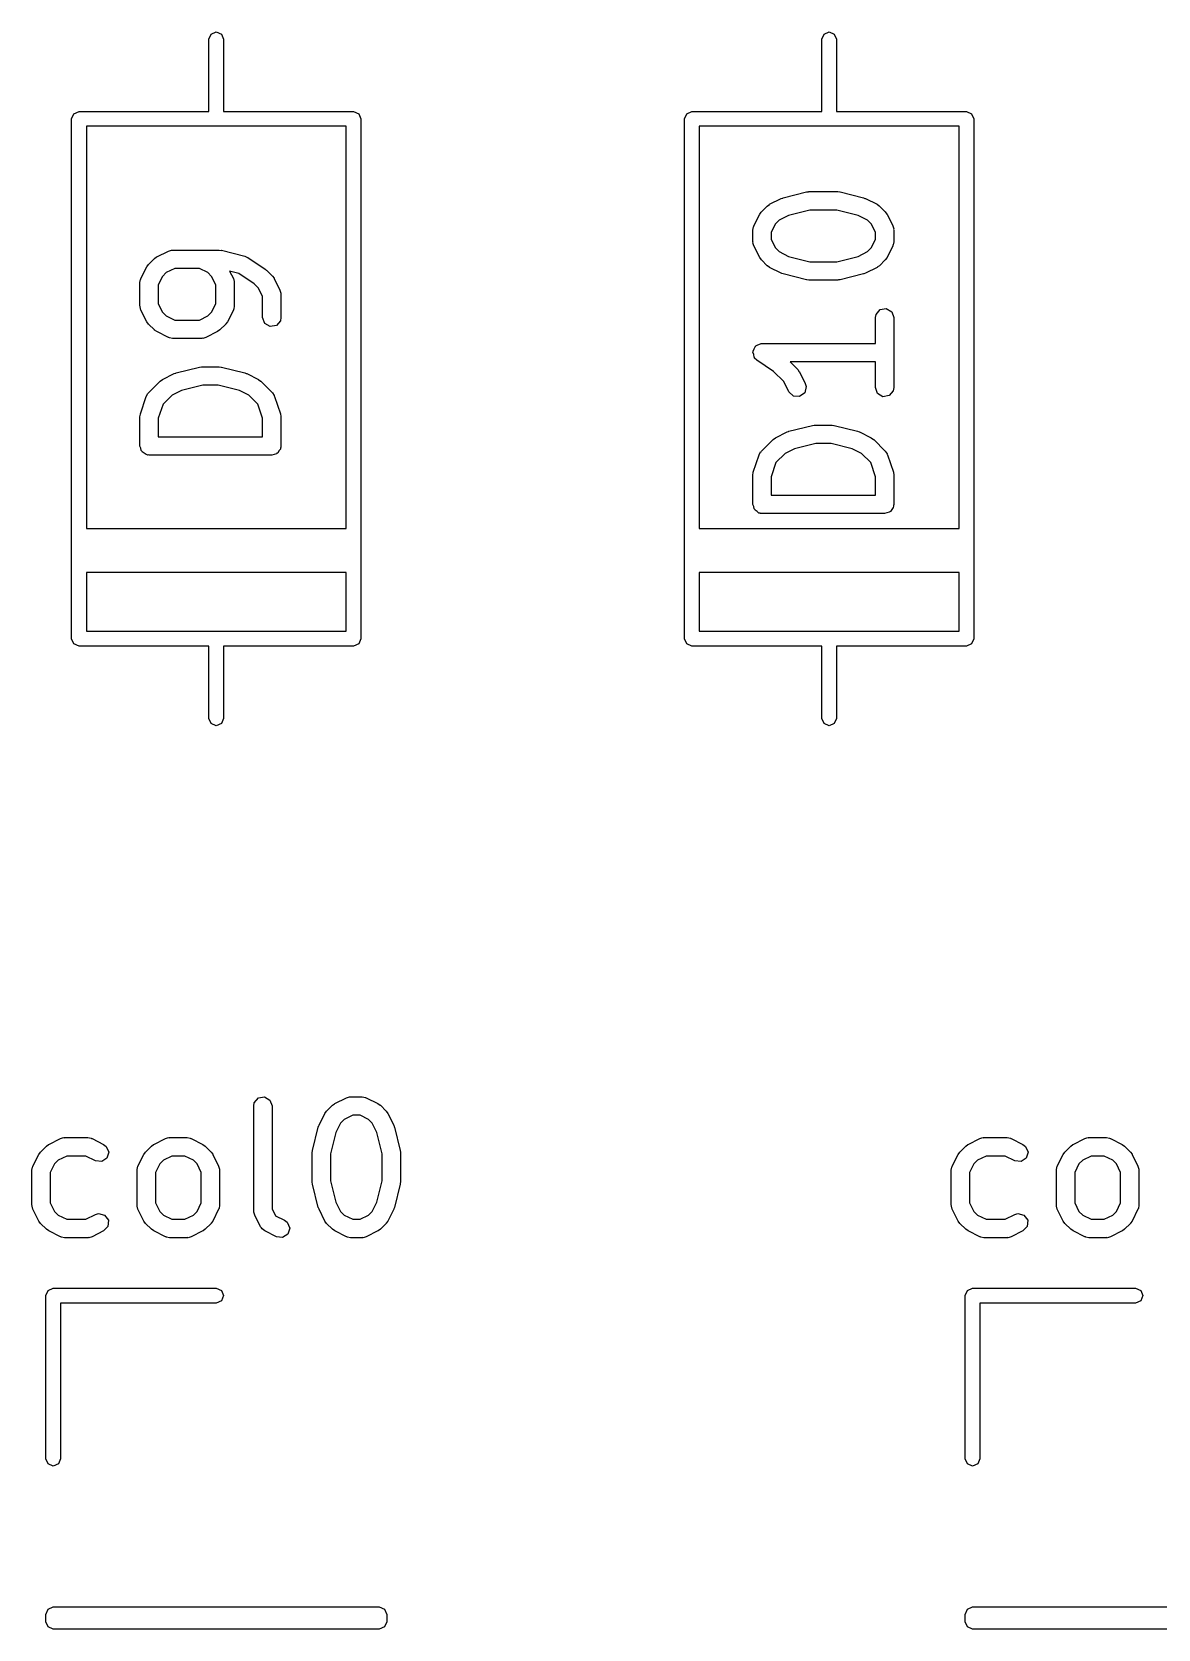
# Model space of a CAD drawing. Extents: x 128.4 to 208.6, y -114.5 to -26.6.
# Drawn here: x 128.5 to 137.68, y -107.89 to -94.86 of the extents above; entities that cross this region are included whole.
import ezdxf

# ---------------------------------------------------------------- set-up
doc = ezdxf.new("R2010")
doc.units = 0
doc.layers.add('BLACK', color=7, linetype='CONTINUOUS')

msp = doc.modelspace()

# ---------------------------------------------------------------- linework, layer by layer
at = {"layer": 'BLACK', "linetype": 'CONTINUOUS'}
for p, q in [((129.94, -94.92), (129.958, -94.8776)), ((129.94, -95.51), (129.94, -94.92)), ((129.958, -94.8776), (130, -94.86)), ((130, -94.86), (130.042, -94.8776)), ((130.042, -94.8776), (130.06, -94.92)), ((130.06, -94.92), (130.06, -95.51)), ((134.94, -94.92), (134.958, -94.8776)), ((134.94, -95.51), (134.94, -94.92)), ((134.958, -94.8776), (135, -94.86)), ((135, -94.86), (135.042, -94.8776)), ((135.042, -94.8776), (135.06, -94.92)), ((135.06, -94.92), (135.06, -95.51)), ((128.82, -95.57), (128.838, -95.5276)), ((128.82, -99.81), (128.82, -95.57)), ((128.838, -95.5276), (128.88, -95.51)), ((128.88, -95.51), (129.94, -95.51)), ((131.06, -95.63), (128.94, -95.63)), ((128.94, -95.63), (128.94, -98.91)), ((130.06, -95.51), (131.12, -95.51)), ((131.06, -98.91), (131.06, -95.63)), ((131.12, -95.51), (131.162, -95.5276)), ((131.162, -95.5276), (131.18, -95.57)), ((131.18, -95.57), (131.18, -99.81)), ((133.82, -95.57), (133.838, -95.5276)), ((133.82, -99.81), (133.82, -95.57)), ((133.838, -95.5276), (133.88, -95.51)), ((133.88, -95.51), (134.94, -95.51)), ((136.06, -95.63), (133.94, -95.63)), ((133.94, -95.63), (133.94, -98.91)), ((135.06, -95.51), (136.12, -95.51)), ((136.06, -98.91), (136.06, -95.63)), ((136.12, -95.51), (136.162, -95.5276)), ((136.162, -95.5276), (136.18, -95.57)), ((136.18, -95.57), (136.18, -99.81)), ((134.447, -96.3279), (134.495, -96.2803)), ((134.495, -96.2803), (134.513, -96.2674)), ((134.513, -96.2674), (134.514, -96.2663)), ((134.514, -96.2663), (134.609, -96.2186)), ((134.609, -96.2186), (134.622, -96.2149)), ((134.622, -96.2149), (134.625, -96.213)), ((134.625, -96.213), (134.815, -96.1653)), ((134.815, -96.1653), (134.83, -96.1643)), ((134.83, -96.1643), (134.833, -96.1631)), ((134.833, -96.1631), (135.071, -96.1631)), ((135.071, -96.1631), (135.086, -96.1657)), ((135.086, -96.1657), (135.09, -96.1653)), ((135.09, -96.1653), (135.28, -96.213)), ((135.28, -96.213), (135.292, -96.2182)), ((135.292, -96.2182), (135.295, -96.2186)), ((135.295, -96.2186), (135.391, -96.2663)), ((135.391, -96.2663), (135.409, -96.2796)), ((135.409, -96.2796), (135.41, -96.2803)), ((135.41, -96.2803), (135.458, -96.3279)), ((134.385, -96.4426), (134.433, -96.3474)), ((134.433, -96.3474), (134.446, -96.3294)), ((134.446, -96.3294), (134.447, -96.3279)), ((134.592, -96.395), (134.562, -96.4254)), ((134.669, -96.3565), (134.592, -96.395)), ((134.843, -96.3131), (134.669, -96.3565)), ((135.062, -96.3131), (134.843, -96.3131)), ((135.236, -96.3565), (135.062, -96.3131)), ((135.313, -96.395), (135.236, -96.3565)), ((135.343, -96.4254), (135.313, -96.395)), ((135.458, -96.3279), (135.471, -96.3463)), ((135.471, -96.3463), (135.472, -96.3474)), ((135.472, -96.3474), (135.519, -96.4426)), ((134.377, -96.4762), (134.382, -96.4505)), ((134.377, -96.5714), (134.377, -96.4762)), ((134.382, -96.4505), (134.385, -96.4471)), ((134.385, -96.4471), (134.385, -96.4426)), ((134.562, -96.4254), (134.527, -96.4939)), ((134.527, -96.4939), (134.527, -96.5537)), ((135.377, -96.4939), (135.343, -96.4254)), ((135.377, -96.5537), (135.377, -96.4939)), ((135.519, -96.4426), (135.527, -96.4676)), ((135.527, -96.4676), (135.526, -96.472)), ((135.526, -96.472), (135.527, -96.4762)), ((135.527, -96.4762), (135.527, -96.5714)), ((129.514, -96.6948), (129.609, -96.6472)), ((129.609, -96.6472), (129.634, -96.6398)), ((129.634, -96.6398), (129.639, -96.6408)), ((129.639, -96.6408), (129.643, -96.6393)), ((129.643, -96.6393), (130.024, -96.6393)), ((130.024, -96.6393), (130.039, -96.6419)), ((130.039, -96.6419), (130.042, -96.6415)), ((130.042, -96.6415), (130.232, -96.6891)), ((134.379, -96.5756), (134.377, -96.5714)), ((134.378, -96.58), (134.379, -96.5756)), ((134.385, -96.605), (134.378, -96.58)), ((134.433, -96.7002), (134.385, -96.605)), ((134.527, -96.5537), (134.562, -96.6222)), ((134.562, -96.6222), (134.592, -96.6526)), ((134.592, -96.6526), (134.669, -96.6911)), ((135.236, -96.6911), (135.313, -96.6526)), ((135.313, -96.6526), (135.343, -96.6222)), ((135.343, -96.6222), (135.377, -96.5537)), ((135.519, -96.605), (135.472, -96.7002)), ((135.52, -96.6005), (135.519, -96.605)), ((135.523, -96.5971), (135.52, -96.6005)), ((135.527, -96.5714), (135.523, -96.5971)), ((129.385, -96.8712), (129.433, -96.776)), ((129.433, -96.776), (129.446, -96.758)), ((129.446, -96.758), (129.447, -96.7565)), ((129.447, -96.7565), (129.495, -96.7089)), ((129.495, -96.7089), (129.513, -96.696)), ((129.513, -96.696), (129.514, -96.6948)), ((129.661, -96.7893), (129.592, -96.8235)), ((129.863, -96.7893), (129.661, -96.7893)), ((129.932, -96.8235), (129.863, -96.7893)), ((130.232, -96.6891), (130.255, -96.6994)), ((130.255, -96.6994), (130.256, -96.6995)), ((130.256, -96.6995), (130.399, -96.7947)), ((130.399, -96.7947), (130.407, -96.8026)), ((130.407, -96.8026), (130.41, -96.8041)), ((130.41, -96.8041), (130.458, -96.8517)), ((134.434, -96.7013), (134.433, -96.7002)), ((134.447, -96.7197), (134.434, -96.7013)), ((134.495, -96.7673), (134.447, -96.7197)), ((134.496, -96.768), (134.495, -96.7673)), ((134.514, -96.7814), (134.496, -96.768)), ((134.609, -96.829), (134.514, -96.7814)), ((134.669, -96.6911), (134.843, -96.7345)), ((134.843, -96.7345), (135.062, -96.7345)), ((135.062, -96.7345), (135.236, -96.6911)), ((135.391, -96.7814), (135.295, -96.829)), ((135.392, -96.7802), (135.391, -96.7814)), ((135.41, -96.7673), (135.392, -96.7802)), ((135.458, -96.7197), (135.41, -96.7673)), ((135.472, -96.7002), (135.458, -96.7182)), ((135.458, -96.7182), (135.458, -96.7197)), ((129.377, -96.9048), (129.382, -96.8791)), ((129.377, -97.0952), (129.377, -96.9048)), ((129.382, -96.8791), (129.385, -96.8757)), ((129.385, -96.8757), (129.385, -96.8712)), ((129.562, -96.8539), (129.527, -96.9225)), ((129.527, -96.9225), (129.527, -97.0775)), ((129.592, -96.8235), (129.562, -96.8539)), ((129.962, -96.8539), (129.932, -96.8235)), ((129.996, -96.9225), (129.962, -96.8539)), ((129.996, -97.0775), (129.996, -96.9225)), ((130.183, -96.8315), (130.109, -96.813)), ((130.109, -96.813), (130.139, -96.8712)), ((130.139, -96.8712), (130.146, -96.8962)), ((130.146, -96.8962), (130.145, -96.9005)), ((130.145, -96.9005), (130.146, -96.9048)), ((130.146, -96.9048), (130.146, -97.0952)), ((130.309, -96.9154), (130.183, -96.8315)), ((130.343, -96.9492), (130.309, -96.9154)), ((130.458, -96.8517), (130.471, -96.8701)), ((130.471, -96.8701), (130.472, -96.8712)), ((130.472, -96.8712), (130.519, -96.9665)), ((134.613, -96.8294), (134.609, -96.829)), ((134.625, -96.8347), (134.613, -96.8294)), ((134.815, -96.8823), (134.625, -96.8347)), ((134.819, -96.8819), (134.815, -96.8823)), ((134.833, -96.8845), (134.819, -96.8819)), ((135.071, -96.8845), (134.833, -96.8845)), ((135.075, -96.8833), (135.071, -96.8845)), ((135.09, -96.8823), (135.075, -96.8833)), ((135.28, -96.8347), (135.09, -96.8823)), ((135.283, -96.8327), (135.28, -96.8347)), ((135.295, -96.829), (135.283, -96.8327)), ((130.377, -97.0177), (130.343, -96.9492)), ((130.377, -97.1905), (130.377, -97.0177)), ((130.519, -96.9665), (130.527, -96.9914)), ((130.527, -96.9914), (130.526, -96.9958)), ((130.526, -96.9958), (130.527, -97)), ((130.527, -97), (130.527, -97.1905)), ((129.379, -97.0995), (129.377, -97.0952)), ((129.378, -97.1038), (129.379, -97.0995)), ((129.385, -97.1288), (129.378, -97.1038)), ((129.433, -97.224), (129.385, -97.1288)), ((129.527, -97.0775), (129.562, -97.146)), ((129.562, -97.146), (129.592, -97.1765)), ((129.592, -97.1765), (129.661, -97.2107)), ((129.863, -97.2107), (129.932, -97.1765)), ((129.932, -97.1765), (129.962, -97.146)), ((129.962, -97.146), (129.996, -97.0775)), ((130.139, -97.1288), (130.091, -97.224)), ((130.142, -97.1209), (130.139, -97.1243)), ((130.139, -97.1243), (130.139, -97.1288)), ((130.146, -97.0952), (130.142, -97.1209)), ((130.395, -97.2387), (130.377, -97.1905)), ((130.527, -97.1905), (130.523, -97.2161)), ((135.377, -97.1905), (135.382, -97.1648)), ((135.377, -97.4012), (135.377, -97.1905)), ((135.382, -97.1648), (135.415, -97.1255)), ((135.415, -97.1255), (135.465, -97.1166)), ((135.465, -97.1166), (135.51, -97.1423)), ((135.51, -97.1423), (135.527, -97.1905)), ((135.527, -97.1905), (135.527, -97.7619)), ((129.434, -97.2251), (129.433, -97.224)), ((129.447, -97.2435), (129.434, -97.2251)), ((129.495, -97.2911), (129.447, -97.2435)), ((129.496, -97.2918), (129.495, -97.2911)), ((129.514, -97.3052), (129.496, -97.2918)), ((129.609, -97.3528), (129.514, -97.3052)), ((129.661, -97.2107), (129.863, -97.2107)), ((130.01, -97.3052), (129.914, -97.3528)), ((130.011, -97.304), (130.01, -97.3052)), ((130.029, -97.2911), (130.011, -97.304)), ((130.077, -97.2435), (130.029, -97.2911)), ((130.078, -97.242), (130.077, -97.2435)), ((130.091, -97.224), (130.078, -97.242)), ((130.439, -97.2643), (130.395, -97.2387)), ((130.49, -97.2554), (130.439, -97.2643)), ((130.523, -97.2161), (130.49, -97.2554)), ((129.614, -97.3533), (129.609, -97.3528)), ((129.617, -97.3562), (129.614, -97.3533)), ((129.643, -97.3607), (129.617, -97.3562)), ((129.881, -97.3607), (129.643, -97.3607)), ((129.885, -97.3592), (129.881, -97.3607)), ((129.89, -97.3602), (129.885, -97.3592)), ((129.914, -97.3528), (129.89, -97.3602)), ((134.379, -97.4632), (134.389, -97.4443)), ((134.379, -97.4674), (134.379, -97.4632)), ((134.389, -97.4443), (134.398, -97.4244)), ((134.398, -97.4244), (134.402, -97.4225)), ((134.402, -97.4225), (134.404, -97.4187)), ((134.404, -97.4187), (134.425, -97.4113)), ((134.425, -97.4113), (134.444, -97.4016)), ((134.444, -97.4016), (134.448, -97.4027)), ((134.448, -97.4027), (134.452, -97.4012)), ((134.452, -97.4012), (135.377, -97.4012)), ((129.672, -97.6415), (129.863, -97.5939)), ((129.863, -97.5939), (129.878, -97.5929)), ((129.878, -97.5929), (129.881, -97.5917)), ((129.881, -97.5917), (130.024, -97.5917)), ((130.024, -97.5917), (130.039, -97.5943)), ((130.039, -97.5943), (130.042, -97.5939)), ((130.042, -97.5939), (130.232, -97.6415)), ((134.378, -97.4714), (134.379, -97.4674)), ((134.384, -97.4923), (134.378, -97.4714)), ((134.387, -97.5137), (134.384, -97.4923)), ((134.391, -97.5165), (134.387, -97.5137)), ((134.392, -97.5206), (134.391, -97.5165)), ((134.411, -97.5386), (134.392, -97.5206)), ((134.547, -97.6297), (134.411, -97.5386)), ((135.377, -97.5512), (134.681, -97.5512)), ((134.681, -97.5512), (134.744, -97.6136)), ((135.377, -97.7619), (135.377, -97.5512)), ((129.447, -97.8041), (129.542, -97.7089)), ((129.542, -97.7089), (129.561, -97.696)), ((129.561, -97.696), (129.562, -97.6948)), ((129.562, -97.6948), (129.657, -97.6472)), ((129.657, -97.6472), (129.669, -97.6435)), ((129.669, -97.6435), (129.672, -97.6415)), ((130.232, -97.6415), (130.244, -97.6468)), ((130.244, -97.6468), (130.248, -97.6472)), ((130.248, -97.6472), (130.343, -97.6948)), ((130.343, -97.6948), (130.361, -97.7082)), ((130.361, -97.7082), (130.363, -97.7089)), ((130.363, -97.7089), (130.458, -97.8041)), ((134.629, -97.7111), (134.547, -97.6297)), ((134.671, -97.7954), (134.629, -97.7111)), ((134.744, -97.6136), (134.756, -97.632)), ((134.756, -97.632), (134.758, -97.6331)), ((134.758, -97.6331), (134.805, -97.7284)), ((129.381, -97.9763), (129.429, -97.8334)), ((129.429, -97.8334), (129.441, -97.8105)), ((129.441, -97.8105), (129.445, -97.8082)), ((129.445, -97.8082), (129.447, -97.8041)), ((129.64, -97.8235), (129.566, -97.8977)), ((129.717, -97.785), (129.64, -97.8235)), ((129.89, -97.7417), (129.717, -97.785)), ((130.015, -97.7417), (129.89, -97.7417)), ((130.188, -97.785), (130.015, -97.7417)), ((130.265, -97.8235), (130.188, -97.785)), ((130.339, -97.8977), (130.265, -97.8235)), ((130.458, -97.8041), (130.473, -97.8254)), ((130.473, -97.8254), (130.473, -97.8299)), ((130.473, -97.8299), (130.476, -97.8334)), ((130.476, -97.8334), (130.524, -97.9763)), ((134.708, -97.8307), (134.671, -97.7954)), ((134.759, -97.8338), (134.708, -97.8307)), ((134.801, -97.8032), (134.759, -97.8338)), ((134.813, -97.7533), (134.801, -97.8032)), ((134.805, -97.7284), (134.813, -97.7533)), ((135.395, -97.8101), (135.377, -97.7619)), ((135.439, -97.8358), (135.395, -97.8101)), ((135.49, -97.8269), (135.439, -97.8358)), ((135.523, -97.7876), (135.49, -97.8269)), ((135.527, -97.7619), (135.523, -97.7876)), ((129.377, -98), (129.381, -97.9779)), ((129.381, -97.9779), (129.381, -97.9763)), ((129.566, -97.8977), (129.527, -98.0122)), ((130.377, -98.0122), (130.339, -97.8977)), ((130.524, -97.9763), (130.527, -97.9985)), ((129.377, -98.2381), (129.377, -98)), ((129.527, -98.0122), (129.527, -98.1631)), ((130.377, -98.1631), (130.377, -98.0122)), ((130.527, -97.9985), (130.527, -98)), ((130.527, -98), (130.527, -98.2381)), ((134.672, -98.1177), (134.863, -98.0701)), ((134.863, -98.0701), (134.878, -98.069)), ((134.878, -98.069), (134.881, -98.0679)), ((134.881, -98.0679), (135.024, -98.0679)), ((135.024, -98.0679), (135.039, -98.0705)), ((135.039, -98.0705), (135.042, -98.0701)), ((135.042, -98.0701), (135.232, -98.1177)), ((129.384, -98.2564), (129.377, -98.2381)), ((129.527, -98.1631), (130.377, -98.1631)), ((130.527, -98.2381), (130.526, -98.2478)), ((134.447, -98.2803), (134.542, -98.1851)), ((134.542, -98.1851), (134.561, -98.1722)), ((134.561, -98.1722), (134.562, -98.171)), ((134.562, -98.171), (134.657, -98.1234)), ((134.657, -98.1234), (134.669, -98.1197)), ((134.669, -98.1197), (134.672, -98.1177)), ((134.89, -98.2179), (134.717, -98.2612)), ((135.015, -98.2179), (134.89, -98.2179)), ((135.188, -98.2612), (135.015, -98.2179)), ((135.232, -98.1177), (135.244, -98.123)), ((135.244, -98.123), (135.248, -98.1234)), ((135.248, -98.1234), (135.343, -98.171)), ((135.343, -98.171), (135.361, -98.1844)), ((135.361, -98.1844), (135.363, -98.1851)), ((135.363, -98.1851), (135.458, -98.2803)), ((129.387, -98.2756), (129.384, -98.2564)), ((129.393, -98.2799), (129.387, -98.2756)), ((129.395, -98.2863), (129.393, -98.2799)), ((129.412, -98.296), (129.395, -98.2863)), ((129.427, -98.3086), (129.412, -98.296)), ((129.436, -98.3103), (129.427, -98.3086)), ((129.439, -98.312), (129.436, -98.3103)), ((129.443, -98.3114), (129.439, -98.312)), ((129.452, -98.3131), (129.443, -98.3114)), ((130.452, -98.3131), (129.452, -98.3131)), ((130.471, -98.3064), (130.452, -98.3131)), ((130.49, -98.303), (130.471, -98.3064)), ((130.494, -98.2979), (130.49, -98.303)), ((130.501, -98.2955), (130.494, -98.2979)), ((130.51, -98.2787), (130.501, -98.2955)), ((130.523, -98.2637), (130.51, -98.2787)), ((130.525, -98.254), (130.523, -98.2637)), ((130.526, -98.2511), (130.525, -98.254)), ((130.526, -98.2478), (130.526, -98.2511)), ((134.381, -98.4525), (134.429, -98.3096)), ((134.429, -98.3096), (134.441, -98.2867)), ((134.441, -98.2867), (134.445, -98.2844)), ((134.445, -98.2844), (134.447, -98.2803)), ((134.566, -98.3738), (134.527, -98.4884)), ((134.64, -98.2997), (134.566, -98.3738)), ((134.717, -98.2612), (134.64, -98.2997)), ((135.265, -98.2997), (135.188, -98.2612)), ((135.339, -98.3738), (135.265, -98.2997)), ((135.377, -98.4884), (135.339, -98.3738)), ((135.458, -98.2803), (135.473, -98.3016)), ((135.473, -98.3016), (135.473, -98.3061)), ((135.473, -98.3061), (135.476, -98.3096)), ((135.476, -98.3096), (135.524, -98.4525)), ((134.377, -98.4762), (134.381, -98.4541)), ((134.377, -98.7143), (134.377, -98.4762)), ((134.381, -98.4541), (134.381, -98.4525)), ((134.527, -98.4884), (134.527, -98.6393)), ((135.377, -98.6393), (135.377, -98.4884)), ((135.524, -98.4525), (135.527, -98.4747)), ((135.527, -98.4747), (135.527, -98.4762)), ((135.527, -98.4762), (135.527, -98.7143)), ((134.384, -98.7326), (134.377, -98.7143)), ((134.387, -98.7518), (134.384, -98.7326)), ((134.393, -98.7561), (134.387, -98.7518)), ((134.395, -98.7625), (134.393, -98.7561)), ((134.412, -98.7722), (134.395, -98.7625)), ((134.527, -98.6393), (135.377, -98.6393)), ((135.51, -98.7549), (135.501, -98.7717)), ((135.523, -98.7399), (135.51, -98.7549)), ((135.525, -98.7302), (135.523, -98.7399)), ((135.526, -98.7273), (135.525, -98.7302)), ((135.527, -98.7143), (135.526, -98.724)), ((135.526, -98.724), (135.526, -98.7273)), ((134.427, -98.7848), (134.412, -98.7722)), ((134.436, -98.7865), (134.427, -98.7848)), ((134.439, -98.7881), (134.436, -98.7865)), ((134.443, -98.7876), (134.439, -98.7881)), ((134.452, -98.7893), (134.443, -98.7876)), ((135.452, -98.7893), (134.452, -98.7893)), ((135.471, -98.7826), (135.452, -98.7893)), ((135.49, -98.7792), (135.471, -98.7826)), ((135.494, -98.7741), (135.49, -98.7792)), ((135.501, -98.7717), (135.494, -98.7741)), ((128.94, -98.91), (131.06, -98.91)), ((133.94, -98.91), (136.06, -98.91)), ((128.94, -99.27), (128.94, -99.75)), ((131.06, -99.27), (128.94, -99.27)), ((131.06, -99.75), (131.06, -99.27)), ((133.94, -99.27), (133.94, -99.75)), ((136.06, -99.27), (133.94, -99.27)), ((136.06, -99.75), (136.06, -99.27)), ((128.94, -99.75), (131.06, -99.75)), ((133.94, -99.75), (136.06, -99.75)), ((128.838, -99.8524), (128.82, -99.81)), ((128.88, -99.87), (128.838, -99.8524)), ((129.94, -99.87), (128.88, -99.87)), ((129.94, -100.46), (129.94, -99.87)), ((131.12, -99.87), (130.06, -99.87)), ((130.06, -99.87), (130.06, -100.46)), ((131.162, -99.8524), (131.12, -99.87)), ((131.18, -99.81), (131.162, -99.8524)), ((133.838, -99.8524), (133.82, -99.81)), ((133.88, -99.87), (133.838, -99.8524)), ((134.94, -99.87), (133.88, -99.87)), ((134.94, -100.46), (134.94, -99.87)), ((136.12, -99.87), (135.06, -99.87)), ((135.06, -99.87), (135.06, -100.46)), ((136.162, -99.8524), (136.12, -99.87)), ((136.18, -99.81), (136.162, -99.8524)), ((129.958, -100.502), (129.94, -100.46)), ((130.06, -100.46), (130.042, -100.502)), ((134.958, -100.502), (134.94, -100.46)), ((135.06, -100.46), (135.042, -100.502)), ((130, -100.52), (129.958, -100.502)), ((130.042, -100.502), (130, -100.52)), ((135, -100.52), (134.958, -100.502)), ((135.042, -100.502), (135, -100.52)), ((130.31, -103.597), (130.343, -103.557)), ((130.343, -103.557), (130.394, -103.549)), ((130.394, -103.549), (130.438, -103.574)), ((130.438, -103.574), (130.456, -103.622)), ((130.966, -103.603), (131.062, -103.555)), ((131.062, -103.555), (131.087, -103.548)), ((131.087, -103.548), (131.091, -103.549)), ((131.091, -103.549), (131.095, -103.547)), ((131.095, -103.547), (131.19, -103.547)), ((131.19, -103.547), (131.216, -103.552)), ((131.216, -103.552), (131.22, -103.555)), ((131.22, -103.555), (131.224, -103.555)), ((131.224, -103.555), (131.319, -103.603)), ((130.306, -103.622), (130.31, -103.597)), ((130.306, -104.48), (130.306, -103.622)), ((130.456, -103.622), (130.456, -104.462)), ((130.838, -103.779), (130.885, -103.684)), ((130.885, -103.684), (130.899, -103.666)), ((130.899, -103.665), (130.947, -103.617)), ((130.899, -103.666), (130.899, -103.665)), ((130.947, -103.617), (130.965, -103.604)), ((130.965, -103.604), (130.966, -103.603)), ((131.113, -103.697), (131.044, -103.732)), ((131.173, -103.697), (131.113, -103.697)), ((131.241, -103.732), (131.173, -103.697)), ((131.319, -103.603), (131.337, -103.616)), ((131.337, -103.616), (131.339, -103.617)), ((131.339, -103.617), (131.386, -103.665)), ((131.386, -103.665), (131.399, -103.683)), ((131.399, -103.683), (131.4, -103.684)), ((131.4, -103.684), (131.448, -103.779)), ((130.784, -103.985), (130.832, -103.795)), ((130.832, -103.795), (130.837, -103.783)), ((130.837, -103.783), (130.838, -103.779)), ((130.976, -103.839), (130.932, -104.013)), ((131.014, -103.762), (130.976, -103.839)), ((131.044, -103.732), (131.014, -103.762)), ((131.272, -103.762), (131.241, -103.732)), ((131.31, -103.839), (131.272, -103.762)), ((131.354, -104.013), (131.31, -103.839)), ((131.448, -103.779), (131.452, -103.792)), ((131.452, -103.792), (131.454, -103.795)), ((131.454, -103.795), (131.501, -103.985)), ((128.566, -103.998), (128.614, -103.95)), ((128.614, -103.95), (128.632, -103.937)), ((128.632, -103.937), (128.633, -103.936)), ((128.633, -103.936), (128.728, -103.889)), ((128.728, -103.889), (128.753, -103.881)), ((128.753, -103.881), (128.758, -103.882)), ((128.758, -103.882), (128.762, -103.881)), ((128.762, -103.881), (128.952, -103.881)), ((128.952, -103.881), (128.978, -103.885)), ((128.978, -103.885), (128.981, -103.888)), ((128.981, -103.888), (128.986, -103.889)), ((128.986, -103.889), (129.081, -103.936)), ((129.081, -103.936), (129.102, -103.952)), ((129.102, -103.952), (129.122, -103.999)), ((129.423, -103.998), (129.471, -103.95)), ((129.471, -103.95), (129.489, -103.937)), ((129.489, -103.937), (129.49, -103.936)), ((129.49, -103.936), (129.586, -103.889)), ((129.586, -103.889), (129.61, -103.881)), ((129.61, -103.881), (129.615, -103.882)), ((129.615, -103.882), (129.619, -103.881)), ((129.619, -103.881), (129.762, -103.881)), ((129.762, -103.881), (129.788, -103.885)), ((129.788, -103.885), (129.791, -103.888)), ((129.791, -103.888), (129.795, -103.889)), ((129.795, -103.889), (129.891, -103.936)), ((129.891, -103.936), (129.909, -103.95)), ((129.909, -103.95), (129.91, -103.95)), ((129.91, -103.95), (129.958, -103.998)), ((136.066, -103.998), (136.114, -103.95)), ((136.114, -103.95), (136.132, -103.937)), ((136.132, -103.937), (136.133, -103.936)), ((136.133, -103.936), (136.228, -103.889)), ((136.228, -103.889), (136.253, -103.881)), ((136.253, -103.881), (136.258, -103.882)), ((136.258, -103.882), (136.262, -103.881)), ((136.262, -103.881), (136.452, -103.881)), ((136.452, -103.881), (136.478, -103.885)), ((136.478, -103.885), (136.481, -103.888)), ((136.481, -103.888), (136.486, -103.889)), ((136.486, -103.889), (136.581, -103.936)), ((136.581, -103.936), (136.602, -103.952)), ((136.602, -103.952), (136.622, -103.999)), ((136.923, -103.998), (136.971, -103.95)), ((136.971, -103.95), (136.989, -103.937)), ((136.989, -103.937), (136.99, -103.936)), ((136.99, -103.936), (137.086, -103.889)), ((137.086, -103.889), (137.11, -103.881)), ((137.11, -103.881), (137.115, -103.882)), ((137.115, -103.882), (137.119, -103.881)), ((137.119, -103.881), (137.262, -103.881)), ((137.262, -103.881), (137.288, -103.885)), ((137.288, -103.885), (137.291, -103.888)), ((137.291, -103.888), (137.295, -103.889)), ((137.295, -103.889), (137.391, -103.936)), ((137.391, -103.936), (137.409, -103.95)), ((137.409, -103.95), (137.41, -103.95)), ((137.41, -103.95), (137.458, -103.998)), ((128.504, -104.113), (128.552, -104.017)), ((128.552, -104.017), (128.565, -103.999)), ((128.565, -103.999), (128.566, -103.998)), ((128.681, -104.095), (128.646, -104.164)), ((128.711, -104.065), (128.681, -104.095)), ((128.78, -104.031), (128.711, -104.065)), ((128.935, -104.031), (128.78, -104.031)), ((129.014, -104.07), (128.935, -104.031)), ((129.065, -104.076), (129.014, -104.07)), ((129.108, -104.048), (129.065, -104.076)), ((129.122, -103.999), (129.108, -104.048)), ((129.361, -104.113), (129.409, -104.017)), ((129.409, -104.017), (129.422, -103.999)), ((129.422, -103.999), (129.423, -103.998)), ((129.538, -104.095), (129.504, -104.164)), ((129.568, -104.065), (129.538, -104.095)), ((129.637, -104.031), (129.568, -104.065)), ((129.744, -104.031), (129.637, -104.031)), ((129.813, -104.065), (129.744, -104.031)), ((129.843, -104.095), (129.813, -104.065)), ((129.877, -104.164), (129.843, -104.095)), ((129.958, -103.998), (129.971, -104.016)), ((129.971, -104.016), (129.972, -104.017)), ((129.972, -104.017), (130.019, -104.113)), ((130.782, -104.003), (130.785, -103.989)), ((130.782, -104.241), (130.782, -104.003)), ((130.785, -103.989), (130.784, -103.985)), ((130.932, -104.013), (130.932, -104.232)), ((131.354, -104.232), (131.354, -104.013)), ((131.501, -103.985), (131.502, -104)), ((131.502, -104), (131.504, -104.003)), ((131.504, -104.003), (131.504, -104.241)), ((136.004, -104.113), (136.052, -104.017)), ((136.052, -104.017), (136.065, -103.999)), ((136.065, -103.999), (136.066, -103.998)), ((136.181, -104.095), (136.146, -104.164)), ((136.211, -104.065), (136.181, -104.095)), ((136.28, -104.031), (136.211, -104.065)), ((136.435, -104.031), (136.28, -104.031)), ((136.514, -104.07), (136.435, -104.031)), ((136.565, -104.076), (136.514, -104.07)), ((136.608, -104.048), (136.565, -104.076)), ((136.622, -103.999), (136.608, -104.048)), ((136.861, -104.113), (136.909, -104.017)), ((136.909, -104.017), (136.922, -103.999)), ((136.922, -103.999), (136.923, -103.998)), ((137.038, -104.095), (137.004, -104.164)), ((137.068, -104.065), (137.038, -104.095)), ((137.137, -104.031), (137.068, -104.065)), ((137.244, -104.031), (137.137, -104.031)), ((137.313, -104.065), (137.244, -104.031)), ((137.343, -104.095), (137.313, -104.065)), ((137.377, -104.164), (137.343, -104.095)), ((137.458, -103.998), (137.471, -104.016)), ((137.471, -104.016), (137.472, -104.017)), ((137.472, -104.017), (137.519, -104.113)), ((128.496, -104.146), (128.501, -104.121)), ((128.496, -104.432), (128.496, -104.146)), ((128.501, -104.121), (128.504, -104.117)), ((128.504, -104.117), (128.504, -104.113)), ((128.646, -104.164), (128.646, -104.414)), ((129.354, -104.146), (129.358, -104.121)), ((129.354, -104.432), (129.354, -104.146)), ((129.358, -104.121), (129.361, -104.117)), ((129.361, -104.117), (129.361, -104.113)), ((129.504, -104.164), (129.504, -104.414)), ((129.877, -104.414), (129.877, -104.164)), ((130.019, -104.113), (130.027, -104.138)), ((130.027, -104.138), (130.026, -104.142)), ((130.026, -104.142), (130.027, -104.146)), ((130.027, -104.146), (130.027, -104.432)), ((130.932, -104.232), (130.976, -104.406)), ((131.31, -104.406), (131.354, -104.232)), ((135.996, -104.146), (136.001, -104.121)), ((135.996, -104.432), (135.996, -104.146)), ((136.001, -104.121), (136.004, -104.117)), ((136.004, -104.117), (136.004, -104.113)), ((136.146, -104.164), (136.146, -104.414)), ((136.854, -104.146), (136.858, -104.121)), ((136.854, -104.432), (136.854, -104.146)), ((136.858, -104.121), (136.861, -104.117)), ((136.861, -104.117), (136.861, -104.113)), ((137.004, -104.164), (137.004, -104.414)), ((137.377, -104.414), (137.377, -104.164)), ((137.519, -104.113), (137.527, -104.138)), ((137.527, -104.138), (137.526, -104.142)), ((137.526, -104.142), (137.527, -104.146)), ((137.527, -104.146), (137.527, -104.432)), ((130.783, -104.245), (130.782, -104.241)), ((130.784, -104.26), (130.783, -104.245)), ((130.832, -104.45), (130.784, -104.26)), ((131.501, -104.26), (131.454, -104.45)), ((131.504, -104.241), (131.501, -104.256)), ((131.501, -104.256), (131.501, -104.26)), ((128.498, -104.436), (128.496, -104.432)), ((128.497, -104.44), (128.498, -104.436)), ((128.504, -104.465), (128.497, -104.44)), ((128.552, -104.561), (128.504, -104.465)), ((128.646, -104.414), (128.681, -104.483)), ((128.681, -104.483), (128.711, -104.513)), ((129.014, -104.508), (129.039, -104.5)), ((129.039, -104.5), (129.089, -104.512)), ((129.355, -104.436), (129.354, -104.432)), ((129.354, -104.44), (129.355, -104.436)), ((129.361, -104.465), (129.354, -104.44)), ((129.409, -104.561), (129.361, -104.465)), ((129.504, -104.414), (129.538, -104.483)), ((129.538, -104.483), (129.568, -104.513)), ((129.813, -104.513), (129.843, -104.483)), ((129.843, -104.483), (129.877, -104.414)), ((130.019, -104.465), (129.972, -104.561)), ((130.02, -104.461), (130.019, -104.465)), ((130.023, -104.458), (130.02, -104.461)), ((130.027, -104.432), (130.023, -104.458)), ((130.307, -104.484), (130.306, -104.48)), ((130.306, -104.488), (130.307, -104.484)), ((130.314, -104.513), (130.306, -104.488)), ((130.456, -104.462), (130.484, -104.519)), ((130.834, -104.453), (130.832, -104.45)), ((130.838, -104.465), (130.834, -104.453)), ((130.885, -104.561), (130.838, -104.465)), ((130.976, -104.406), (131.014, -104.483)), ((131.014, -104.483), (131.044, -104.513)), ((131.241, -104.513), (131.272, -104.483)), ((131.272, -104.483), (131.31, -104.406)), ((131.448, -104.465), (131.4, -104.561)), ((131.454, -104.45), (131.448, -104.462)), ((131.448, -104.462), (131.448, -104.465)), ((135.998, -104.436), (135.996, -104.432)), ((135.997, -104.44), (135.998, -104.436)), ((136.004, -104.465), (135.997, -104.44)), ((136.052, -104.561), (136.004, -104.465)), ((136.146, -104.414), (136.181, -104.483)), ((136.181, -104.483), (136.211, -104.513)), ((136.514, -104.508), (136.539, -104.5)), ((136.539, -104.5), (136.589, -104.512)), ((136.855, -104.436), (136.854, -104.432)), ((136.854, -104.44), (136.855, -104.436)), ((136.861, -104.465), (136.854, -104.44)), ((136.909, -104.561), (136.861, -104.465)), ((137.004, -104.414), (137.038, -104.483)), ((137.038, -104.483), (137.068, -104.513)), ((137.313, -104.513), (137.343, -104.483)), ((137.343, -104.483), (137.377, -104.414)), ((137.519, -104.465), (137.472, -104.561)), ((137.52, -104.461), (137.519, -104.465)), ((137.523, -104.458), (137.52, -104.461)), ((137.527, -104.432), (137.523, -104.458)), ((128.553, -104.562), (128.552, -104.561)), ((128.566, -104.58), (128.553, -104.562)), ((128.614, -104.628), (128.566, -104.58)), ((128.615, -104.628), (128.614, -104.628)), ((128.633, -104.642), (128.615, -104.628)), ((128.711, -104.513), (128.78, -104.547)), ((128.78, -104.547), (128.935, -104.547)), ((128.935, -104.547), (129.014, -104.508)), ((129.116, -104.605), (129.081, -104.642)), ((129.089, -104.512), (129.12, -104.553)), ((129.12, -104.553), (129.116, -104.605)), ((129.41, -104.562), (129.409, -104.561)), ((129.423, -104.58), (129.41, -104.562)), ((129.471, -104.628), (129.423, -104.58)), ((129.472, -104.628), (129.471, -104.628)), ((129.49, -104.642), (129.472, -104.628)), ((129.568, -104.513), (129.637, -104.547)), ((129.637, -104.547), (129.744, -104.547)), ((129.744, -104.547), (129.813, -104.513)), ((129.91, -104.628), (129.892, -104.641)), ((129.958, -104.58), (129.91, -104.628)), ((129.972, -104.561), (129.958, -104.579)), ((129.958, -104.579), (129.958, -104.58)), ((130.361, -104.608), (130.314, -104.513)), ((130.37, -104.616), (130.361, -104.608)), ((130.374, -104.626), (130.37, -104.616)), ((130.395, -104.642), (130.374, -104.626)), ((130.484, -104.519), (130.557, -104.555)), ((130.557, -104.555), (130.578, -104.571)), ((130.578, -104.571), (130.599, -104.618)), ((130.599, -104.618), (130.584, -104.667)), ((130.886, -104.562), (130.885, -104.561)), ((130.899, -104.58), (130.886, -104.562)), ((130.947, -104.628), (130.899, -104.58)), ((130.948, -104.628), (130.947, -104.628)), ((130.966, -104.642), (130.948, -104.628)), ((131.044, -104.513), (131.113, -104.547)), ((131.113, -104.547), (131.173, -104.547)), ((131.173, -104.547), (131.241, -104.513)), ((131.339, -104.628), (131.32, -104.641)), ((131.386, -104.58), (131.339, -104.628)), ((131.387, -104.579), (131.386, -104.58)), ((131.4, -104.561), (131.387, -104.579)), ((136.053, -104.562), (136.052, -104.561)), ((136.066, -104.58), (136.053, -104.562)), ((136.114, -104.628), (136.066, -104.58)), ((136.115, -104.628), (136.114, -104.628)), ((136.133, -104.642), (136.115, -104.628)), ((136.211, -104.513), (136.28, -104.547)), ((136.28, -104.547), (136.435, -104.547)), ((136.435, -104.547), (136.514, -104.508)), ((136.616, -104.605), (136.581, -104.642)), ((136.589, -104.512), (136.62, -104.553)), ((136.62, -104.553), (136.616, -104.605)), ((136.91, -104.562), (136.909, -104.561)), ((136.923, -104.58), (136.91, -104.562)), ((136.971, -104.628), (136.923, -104.58)), ((136.972, -104.628), (136.971, -104.628)), ((136.99, -104.642), (136.972, -104.628)), ((137.068, -104.513), (137.137, -104.547)), ((137.137, -104.547), (137.244, -104.547)), ((137.244, -104.547), (137.313, -104.513)), ((137.41, -104.628), (137.392, -104.641)), ((137.458, -104.58), (137.41, -104.628)), ((137.472, -104.561), (137.458, -104.579)), ((137.458, -104.579), (137.458, -104.58)), ((128.728, -104.689), (128.633, -104.642)), ((128.733, -104.69), (128.728, -104.689)), ((128.736, -104.693), (128.733, -104.69)), ((128.762, -104.697), (128.736, -104.693)), ((128.952, -104.697), (128.762, -104.697)), ((128.957, -104.696), (128.952, -104.697)), ((128.961, -104.697), (128.957, -104.696)), ((128.986, -104.689), (128.961, -104.697)), ((129.081, -104.642), (128.986, -104.689)), ((129.586, -104.689), (129.49, -104.642)), ((129.59, -104.69), (129.586, -104.689)), ((129.593, -104.693), (129.59, -104.69)), ((129.619, -104.697), (129.593, -104.693)), ((129.762, -104.697), (129.619, -104.697)), ((129.766, -104.696), (129.762, -104.697)), ((129.77, -104.697), (129.766, -104.696)), ((129.795, -104.689), (129.77, -104.697)), ((129.891, -104.642), (129.795, -104.689)), ((129.892, -104.641), (129.891, -104.642)), ((130.49, -104.689), (130.395, -104.642)), ((130.541, -104.695), (130.49, -104.689)), ((130.584, -104.667), (130.541, -104.695)), ((131.062, -104.689), (130.966, -104.642)), ((131.066, -104.69), (131.062, -104.689)), ((131.07, -104.693), (131.066, -104.69)), ((131.095, -104.697), (131.07, -104.693)), ((131.19, -104.697), (131.095, -104.697)), ((131.195, -104.696), (131.19, -104.697)), ((131.199, -104.697), (131.195, -104.696)), ((131.224, -104.689), (131.199, -104.697)), ((131.319, -104.642), (131.224, -104.689)), ((131.32, -104.641), (131.319, -104.642)), ((136.228, -104.689), (136.133, -104.642)), ((136.233, -104.69), (136.228, -104.689)), ((136.236, -104.693), (136.233, -104.69)), ((136.262, -104.697), (136.236, -104.693)), ((136.452, -104.697), (136.262, -104.697)), ((136.457, -104.696), (136.452, -104.697)), ((136.461, -104.697), (136.457, -104.696)), ((136.486, -104.689), (136.461, -104.697)), ((136.581, -104.642), (136.486, -104.689)), ((137.086, -104.689), (136.99, -104.642)), ((137.09, -104.69), (137.086, -104.689)), ((137.093, -104.693), (137.09, -104.69)), ((137.119, -104.697), (137.093, -104.693)), ((137.262, -104.697), (137.119, -104.697)), ((137.266, -104.696), (137.262, -104.697)), ((137.27, -104.697), (137.266, -104.696)), ((137.295, -104.689), (137.27, -104.697)), ((137.391, -104.642), (137.295, -104.689)), ((137.392, -104.641), (137.391, -104.642)), ((128.61, -105.17), (128.628, -105.128)), ((128.628, -105.128), (128.67, -105.11)), ((128.67, -105.11), (130, -105.11)), ((130, -105.11), (130.042, -105.128)), ((130.042, -105.128), (130.06, -105.17)), ((136.11, -105.17), (136.128, -105.128)), ((136.128, -105.128), (136.17, -105.11)), ((136.17, -105.11), (137.5, -105.11)), ((137.5, -105.11), (137.542, -105.128)), ((137.542, -105.128), (137.56, -105.17)), ((128.61, -106.5), (128.61, -105.17)), ((130, -105.23), (128.73, -105.23)), ((128.73, -105.23), (128.73, -106.5)), ((130.042, -105.212), (130, -105.23)), ((130.06, -105.17), (130.042, -105.212)), ((136.11, -106.5), (136.11, -105.17)), ((137.5, -105.23), (136.23, -105.23)), ((136.23, -105.23), (136.23, -106.5)), ((137.542, -105.212), (137.5, -105.23)), ((137.56, -105.17), (137.542, -105.212)), ((128.628, -106.542), (128.61, -106.5)), ((128.67, -106.56), (128.628, -106.542)), ((128.712, -106.542), (128.67, -106.56)), ((128.73, -106.5), (128.712, -106.542)), ((136.128, -106.542), (136.11, -106.5)), ((136.17, -106.56), (136.128, -106.542)), ((136.212, -106.542), (136.17, -106.56)), ((136.23, -106.5), (136.212, -106.542)), ((128.61, -107.77), (128.628, -107.728)), ((128.628, -107.728), (128.67, -107.71)), ((128.67, -107.71), (131.33, -107.71)), ((131.33, -107.71), (131.372, -107.728)), ((131.372, -107.728), (131.39, -107.77)), ((136.11, -107.77), (136.128, -107.728)), ((136.128, -107.728), (136.17, -107.71)), ((136.17, -107.71), (138.83, -107.71)), ((128.61, -107.83), (128.61, -107.77)), ((128.628, -107.872), (128.61, -107.83)), ((128.67, -107.89), (128.628, -107.872)), ((131.372, -107.872), (131.33, -107.89)), ((131.39, -107.83), (131.372, -107.872)), ((131.39, -107.77), (131.39, -107.83)), ((136.11, -107.83), (136.11, -107.77)), ((136.128, -107.872), (136.11, -107.83)), ((136.17, -107.89), (136.128, -107.872)), ((131.33, -107.89), (128.67, -107.89)), ((138.83, -107.89), (136.17, -107.89))]:
    msp.add_line(p, q, dxfattribs=at)

doc.saveas('drawing.dxf')
